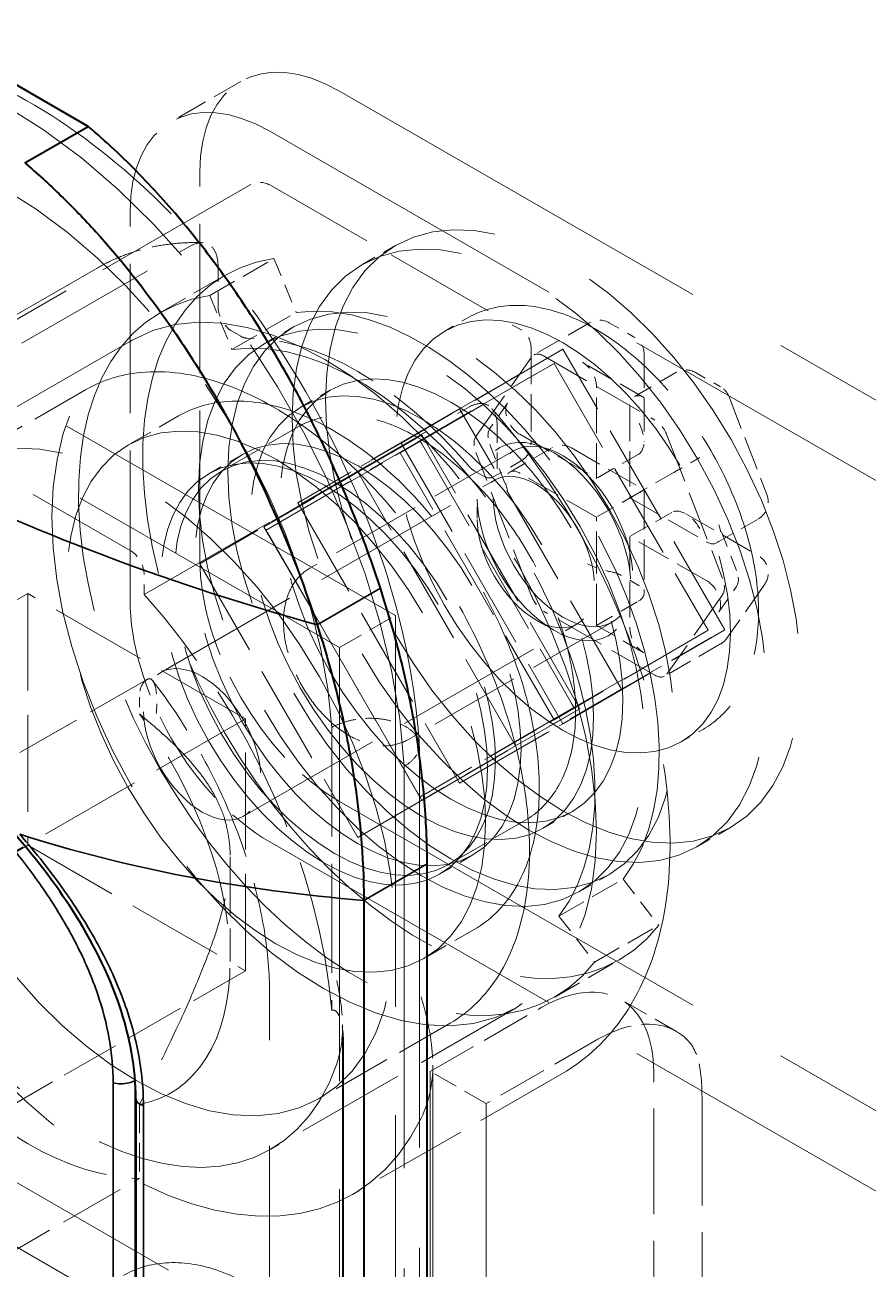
# Model space of a CAD drawing. Header units: millimetres. Extents: x 0 to 2378, y 0 to 1682.
# Drawn here: x 2208.48 to 2217.03, y 1419.48 to 1432.07 of the extents above; entities that cross this region are included whole.
import ezdxf

# ---------------------------------------------------------------- set-up
doc = ezdxf.new("R2010")
doc.units = ezdxf.units.MM
doc.header["$LTSCALE"] = 2
doc.linetypes.add('DASHED', pattern=[0.2067, 0.1654, -0.0413])
for name, color, linetype, lineweight in [('가려진 것(ISO)', 2, 'DASHED', 18), ('가시적인 것(ISO)', 3, 'Continuous', 40), ('가시적인 좁은 것(ISO)', 3, 'Continuous', 35)]:
    doc.layers.add(name, color=color, linetype=linetype, lineweight=lineweight)

msp = doc.modelspace()

# ---------------------------------------------------------------- linework, layer by layer
at = {"layer": '가려진 것(ISO)', "ltscale": 0.952248}
msp.add_line((2210.6735, 1431.501), (2209.9664, 1431.0938), dxfattribs=at)
at = {"layer": '가려진 것(ISO)', "ltscale": 12.4821}
for p, q in [((2211.6715, 1431.403), (2218.969, 1427.2006)), ((2218.2619, 1426.7934), (2210.9644, 1430.9958)), ((2211.6715, 1424.2085), (2218.969, 1420.0062)), ((2218.2619, 1419.599), (2210.9644, 1423.8013))]:
    msp.add_line(p, q, dxfattribs=at)
at = {"layer": '가려진 것(ISO)', "ltscale": 4.571172}
for p, q in [((2210.2573, 1426.658), (2210.2573, 1430.5823)), ((2209.5502, 1426.2508), (2209.5502, 1430.1751))]:
    msp.add_line(p, q, dxfattribs=at)
at = {"layer": '가려진 것(ISO)', "ltscale": 5.199722}
msp.add_line((2210.7658, 1430.4521), (2206.905, 1428.2288), dxfattribs=at)
at = {"layer": '가려진 것(ISO)', "ltscale": 3.428354}
for p, q in [((2210.9654, 1430.4521), (2213.511, 1428.9862)), ((2209.5504, 1426.7531), (2207.0048, 1428.219))]:
    msp.add_line(p, q, dxfattribs=at)
at = {"layer": '가려진 것(ISO)', "ltscale": 11.611031}
for p, q in [((2212.2374, 1426.0949), (2205.4491, 1430.004)), ((2204.8835, 1429.6783), (2211.6717, 1425.7692))]:
    msp.add_line(p, q, dxfattribs=at)
at = {"layer": '가려진 것(ISO)', "ltscale": 0.457027}
for p, q in [((2211.8983, 1429.6445), (2212.2377, 1429.8399)), ((2210.6878, 1427.7242), (2210.3484, 1427.5287)), ((2215.2917, 1423.7517), (2215.6311, 1423.9472)), ((2213.0233, 1423.6686), (2212.6839, 1423.4731))]:
    msp.add_line(p, q, dxfattribs=at)
at = {"layer": '가려진 것(ISO)', "ltscale": 4.437843}
for p, q in [((2206.8634, 1427.936), (2210.1585, 1429.8335)), ((2209.2226, 1429.6145), (2205.9275, 1427.717)), ((2209.6918, 1426.3072), (2212.9869, 1428.2048))]:
    msp.add_line(p, q, dxfattribs=at)
at = {"layer": '가려진 것(ISO)', "ltscale": 0.87606}
for p, q in [((2210.3567, 1429.3328), (2211.0072, 1429.7074)), ((2209.8594, 1429.1627), (2210.5099, 1429.5373)), ((2210.5815, 1428.7873), (2211.2321, 1429.162)), ((2211.8555, 1427.5463), (2212.5061, 1427.9209)), ((2210.2555, 1426.6178), (2210.9061, 1426.9924)), ((2213.4555, 1424.775), (2214.1061, 1425.1496)), ((2211.8555, 1423.8465), (2212.5061, 1424.2211)), ((2213.8944, 1423.0493), (2214.5449, 1423.4239)), ((2214.2542, 1422.5822), (2214.9047, 1422.9568)), ((2213.8517, 1422.2301), (2214.5022, 1422.6047))]:
    msp.add_line(p, q, dxfattribs=at)
at = {"layer": '가려진 것(ISO)', "ltscale": 0.483482}
for p, q in [((2210.4413, 1429.6314), (2210.4413, 1429.2163)), ((2213.2697, 1428.0027), (2213.2697, 1427.5875))]:
    msp.add_line(p, q, dxfattribs=at)
at = {"layer": '가려진 것(ISO)', "ltscale": 0.571309}
for p, q in [((2211.0072, 1429.7074), (2211.2321, 1429.162)), ((2210.3567, 1429.3328), (2210.5815, 1428.7873)), ((2215.0791, 1428.5534), (2214.6549, 1428.3091)), ((2213.3966, 1427.5457), (2213.8209, 1427.7901)), ((2214.6981, 1427.725), (2214.2738, 1427.4807)), ((2215.0375, 1427.5295), (2214.6133, 1427.2852)), ((2214.6981, 1427.3326), (2214.2738, 1427.0882)), ((2215.0375, 1427.1371), (2214.6133, 1426.8928)), ((2215.4905, 1426.8277), (2215.9148, 1427.072)), ((2214.2738, 1425.9927), (2214.6981, 1426.237)), ((2214.5449, 1423.4239), (2214.9047, 1422.9568)), ((2213.8944, 1423.0493), (2214.2542, 1422.5822))]:
    msp.add_line(p, q, dxfattribs=at)
at = {"layer": '가려진 것(ISO)', "ltscale": 0.304651}
for p, q in [((2212.7368, 1428.9733), (2212.963, 1429.1037)), ((2215.1321, 1424.8137), (2215.3584, 1424.9441))]:
    msp.add_line(p, q, dxfattribs=at)
at = {"layer": '가려진 것(ISO)', "ltscale": 0.118423}
for p, q in [((2210.6707, 1428.9207), (2210.5827, 1428.9714)), ((2213.1283, 1427.5055), (2213.0403, 1427.5561))]:
    msp.add_line(p, q, dxfattribs=at)
at = {"layer": '가려진 것(ISO)', "ltscale": 0.399886}
for p, q in [((2210.9092, 1428.8441), (2211.2062, 1429.0151)), ((2211.2785, 1428.2028), (2211.5754, 1428.3738)), ((2213.7337, 1423.9392), (2214.0307, 1424.1102)), ((2214.103, 1423.2979), (2214.4, 1423.469))]:
    msp.add_line(p, q, dxfattribs=at)
at = {"layer": '가려진 것(ISO)', "ltscale": 0.761779}
for p, q in [((2214.2046, 1429.057), (2213.6389, 1428.7313)), ((2211.6717, 1425.7692), (2212.2374, 1426.0949)), ((2215.531, 1425.8051), (2214.9653, 1425.4793)), ((2215.0864, 1421.8808), (2214.5207, 1422.2066)), ((2213.1566, 1421.1508), (2212.5909, 1421.4766))]:
    msp.add_line(p, q, dxfattribs=at)
at = {"layer": '가려진 것(ISO)', "ltscale": 0.339644}
for p, q in [((2214.4042, 1429.057), (2214.6565, 1428.9117)), ((2215.2787, 1428.5534), (2215.531, 1428.4081))]:
    msp.add_line(p, q, dxfattribs=at)
at = {"layer": '가려진 것(ISO)', "ltscale": 6.652532}
msp.add_line((2209.5699, 1428.8806), (2204.6304, 1426.0361), dxfattribs=at)
at = {"layer": '가려진 것(ISO)', "ltscale": 3.123602}
for p, q in [((2213.9344, 1428.7897), (2212.2944, 1427.838)), ((2215.5744, 1425.9491), (2213.9344, 1428.7897)), ((2212.8879, 1428.187), (2211.2479, 1427.2353)), ((2214.5279, 1425.3465), (2212.8879, 1428.187)), ((2212.2944, 1427.838), (2213.9344, 1424.9974)), ((2211.2479, 1427.2353), (2212.8879, 1424.3948)), ((2213.9344, 1424.9974), (2215.5744, 1425.9491)), ((2212.8879, 1424.3948), (2214.5279, 1425.3465))]:
    msp.add_line(p, q, dxfattribs=at)
at = {"layer": '가려진 것(ISO)', "ltscale": 1.409375}
for p, q in [((2212.8879, 1428.187), (2213.9344, 1428.7897)), ((2212.2944, 1427.838), (2211.2479, 1427.2353)), ((2214.5279, 1425.3465), (2215.5744, 1425.9491)), ((2212.8879, 1424.3948), (2213.9344, 1424.9974))]:
    msp.add_line(p, q, dxfattribs=at)
at = {"layer": '가려진 것(ISO)', "ltscale": 1.517454}
for p, q in [((2213.0529, 1427.9064), (2213.6163, 1428.7102)), ((2213.7387, 1428.7214), (2214.8655, 1428.0726)), ((2214.988, 1427.9203), (2215.5514, 1426.4677)), ((2213.6163, 1426.2903), (2213.0529, 1427.7429)), ((2215.5514, 1426.3041), (2214.988, 1425.5004)), ((2214.8655, 1425.4891), (2213.7387, 1426.138))]:
    msp.add_line(p, q, dxfattribs=at)
at = {"layer": '가려진 것(ISO)', "ltscale": 1.142718}
msp.add_line((2213.6112, 1428.8129), (2213.6112, 1427.8318), dxfattribs=at)
at = {"layer": '가려진 것(ISO)', "ltscale": 1.02979}
msp.add_line((2214.7567, 1428.7384), (2214.7567, 1427.8543), dxfattribs=at)
at = {"layer": '가려진 것(ISO)', "ltscale": 2.971227}
for p, q in [((2212.2842, 1427.7399), (2213.8442, 1428.6452)), ((2213.8442, 1428.6452), (2215.4042, 1425.9432)), ((2213.8442, 1425.0379), (2212.2842, 1427.7399)), ((2210.7188, 1425.0467), (2208.5126, 1426.3171)), ((2208.5126, 1426.3171), (2208.5126, 1423.7664)), ((2215.4042, 1425.9432), (2213.8442, 1425.0379)), ((2210.7188, 1422.4959), (2210.7188, 1425.0467)), ((2208.5126, 1423.7664), (2210.7188, 1422.4959))]:
    msp.add_line(p, q, dxfattribs=at)
at = {"layer": '가려진 것(ISO)', "ltscale": 1.83116}
for p, q in [((2212.4845, 1427.8622), (2213.8442, 1428.6452)), ((2210.9245, 1426.9569), (2212.2842, 1427.7399)), ((2214.0445, 1425.1602), (2215.4042, 1425.9432)), ((2212.4845, 1424.2549), (2213.8442, 1425.0379))]:
    msp.add_line(p, q, dxfattribs=at)
at = {"layer": '가려진 것(ISO)', "ltscale": 0.837967}
msp.add_line((2214.7547, 1428.2993), (2214.1324, 1428.6576), dxfattribs=at)
at = {"layer": '가려진 것(ISO)', "ltscale": 1.790315}
for p, q in [((2209.0986, 1428.3784), (2207.7692, 1427.6129)), ((2212.7914, 1421.9657), (2211.4621, 1421.2002))]:
    msp.add_line(p, q, dxfattribs=at)
at = {"layer": '가려진 것(ISO)', "ltscale": 1.085577}
for p, q in [((2214.2738, 1427.4807), (2214.2738, 1428.4127)), ((2214.6133, 1428.2172), (2214.6133, 1427.2852)), ((2214.6133, 1426.8928), (2214.6133, 1425.9608))]:
    msp.add_line(p, q, dxfattribs=at)
at = {"layer": '가려진 것(ISO)', "ltscale": 0.483758}
for p, q in [((2213.3739, 1428.2442), (2213.1943, 1427.9879)), ((2213.1943, 1427.8244), (2213.3739, 1427.3612)), ((2215.6928, 1426.5491), (2215.5132, 1427.0123)), ((2215.5132, 1426.1293), (2215.6928, 1426.3856))]:
    msp.add_line(p, q, dxfattribs=at)
at = {"layer": '가려진 것(ISO)', "ltscale": 1.033597}
for p, q in [((2215.6177, 1428.3071), (2216.0014, 1427.3177)), ((2215.9787, 1426.4111), (2215.595, 1425.8636))]:
    msp.add_line(p, q, dxfattribs=at)
at = {"layer": '가려진 것(ISO)', "ltscale": 0.685591}
for p, q in [((2210.0419, 1428.1139), (2209.5328, 1427.8207)), ((2213.0361, 1422.9144), (2212.527, 1422.6212))]:
    msp.add_line(p, q, dxfattribs=at)
at = {"layer": '가려진 것(ISO)', "ltscale": 1.047483}
for p, q in [((2211.2539, 1428.004), (2210.4761, 1427.5561)), ((2213.5494, 1424.0177), (2212.7716, 1423.5698))]:
    msp.add_line(p, q, dxfattribs=at)
at = {"layer": '가려진 것(ISO)', "ltscale": 3.047415}
for p, q in [((2212.5061, 1427.9209), (2210.9061, 1426.9924)), ((2214.1061, 1425.1496), (2212.5061, 1427.9209)), ((2211.8555, 1427.5463), (2210.2555, 1426.6178)), ((2213.4555, 1424.775), (2211.8555, 1427.5463)), ((2210.9061, 1426.9924), (2212.5061, 1424.2211)), ((2210.2555, 1426.6178), (2211.8555, 1423.8465)), ((2212.5061, 1424.2211), (2214.1061, 1425.1496)), ((2211.8555, 1423.8465), (2213.4555, 1424.775))]:
    msp.add_line(p, q, dxfattribs=at)
at = {"layer": '가려진 것(ISO)', "ltscale": 2.900292}
for p, q in [((2210.9451, 1426.9689), (2212.4679, 1427.8526)), ((2214.0279, 1425.1506), (2212.5051, 1424.2669))]:
    msp.add_line(p, q, dxfattribs=at)
at = {"layer": '가려진 것(ISO)', "ltscale": 2.900295}
msp.add_line((2212.5051, 1427.8312), (2214.0279, 1425.1937), dxfattribs=at)
at = {"layer": '가려진 것(ISO)', "ltscale": 1.046962}
for p, q in [((2213.4964, 1427.9284), (2214.2738, 1427.4807)), ((2214.2738, 1427.0882), (2213.4964, 1427.5359)), ((2214.6133, 1427.2852), (2215.3907, 1426.8375)), ((2215.3907, 1426.4451), (2214.6133, 1426.8928))]:
    msp.add_line(p, q, dxfattribs=at)
at = {"layer": '가려진 것(ISO)', "ltscale": 2.780757}
for p, q in [((2213.4354, 1427.7601), (2211.3706, 1426.5711)), ((2214.4335, 1426.027), (2212.3687, 1424.838))]:
    msp.add_line(p, q, dxfattribs=at)
at = {"layer": '가려진 것(ISO)', "ltscale": 0.991435}
for p, q in [((2214.0205, 1427.7901), (2214.7567, 1427.3661)), ((2215.1786, 1427.1232), (2215.9148, 1426.6992))]:
    msp.add_line(p, q, dxfattribs=at)
at = {"layer": '가려진 것(ISO)', "ltscale": 0.380839}
msp.add_line((2213.511, 1427.6585), (2213.2281, 1427.4957), dxfattribs=at)
at = {"layer": '가려진 것(ISO)', "ltscale": 4.552125}
for p, q in [((2209.8612, 1425.5172), (2213.2411, 1427.4636)), ((2210.6995, 1424.0614), (2214.0795, 1426.0078))]:
    msp.add_line(p, q, dxfattribs=at)
at = {"layer": '가려진 것(ISO)', "ltscale": 1.220259}
msp.add_line((2214.7567, 1427.3661), (2214.7567, 1426.3185), dxfattribs=at)
at = {"layer": '가려진 것(ISO)', "ltscale": 0.350074}
for p, q in [((2213.0664, 1427.0777), (2213.0664, 1427.2895)), ((2213.658, 1426.0503), (2213.8412, 1425.944))]:
    msp.add_line(p, q, dxfattribs=at)
at = {"layer": '가려진 것(ISO)', "ltscale": 1.276047}
msp.add_line((2214.2738, 1425.9927), (2214.2738, 1427.0882), dxfattribs=at)
at = {"layer": '가려진 것(ISO)', "ltscale": 2.900286}
msp.add_line((2212.4679, 1424.2884), (2210.9451, 1426.9258), dxfattribs=at)
at = {"layer": '가려진 것(ISO)', "ltscale": 0.233977}
msp.add_line((2209.6918, 1426.3072), (2209.6918, 1426.5082), dxfattribs=at)
at = {"layer": '가려진 것(ISO)', "ltscale": 0.229676}
msp.add_line((2214.6981, 1426.3999), (2214.5275, 1426.4982), dxfattribs=at)
at = {"layer": '가려진 것(ISO)', "ltscale": 3.481137}
for p, q in [((2208.5126, 1426.3171), (2205.9278, 1424.8287)), ((2208.5126, 1423.7664), (2205.9278, 1422.2779))]:
    msp.add_line(p, q, dxfattribs=at)
at = {"layer": '가려진 것(ISO)', "ltscale": 13.269749}
for p, q in [((2212.2374, 1394.7011), (2212.2374, 1426.0949)), ((2211.6717, 1425.7692), (2211.6717, 1394.3754))]:
    msp.add_line(p, q, dxfattribs=at)
at = {"layer": '가려진 것(ISO)', "ltscale": 0.647497}
msp.add_line((2214.2738, 1425.9927), (2214.7547, 1425.7158), dxfattribs=at)
at = {"layer": '가려진 것(ISO)', "ltscale": 1.995473}
for p, q in [((2209.7218, 1425.4464), (2208.2401, 1424.5932)), ((2208.1623, 1419.5391), (2209.644, 1420.3923))]:
    msp.add_line(p, q, dxfattribs=at)
at = {"layer": '가려진 것(ISO)', "ltscale": 0.196278}
msp.add_line((2209.644, 1425.2658), (2209.644, 1425.0972), dxfattribs=at)
at = {"layer": '가려진 것(ISO)', "ltscale": 3.140765}
msp.add_line((2210.7188, 1425.0467), (2208.3867, 1423.7037), dxfattribs=at)
at = {"layer": '가려진 것(ISO)', "ltscale": 3.339163}
msp.add_line((2211.5925, 1424.9596), (2211.5925, 1422.093), dxfattribs=at)
at = {"layer": '가려진 것(ISO)', "ltscale": 12.299444}
msp.add_line((2212.4802, 1424.7752), (2212.4802, 1395.6769), dxfattribs=at)
at = {"layer": '가려진 것(ISO)', "ltscale": 12.300426}
msp.add_line((2212.3279, 1424.5679), (2212.3279, 1395.4673), dxfattribs=at)
at = {"layer": '가려진 것(ISO)', "ltscale": 1.750771}
msp.add_line((2210.5632, 1423.6492), (2210.5632, 1422.5904), dxfattribs=at)
at = {"layer": '가려진 것(ISO)', "ltscale": 1.838029}
msp.add_line((2210.7188, 1422.4959), (2209.354, 1421.71), dxfattribs=at)
at = {"layer": '가려진 것(ISO)', "ltscale": 12.954181}
msp.add_line((2210.9632, 1400.3738), (2210.9632, 1422.2647), dxfattribs=at)
at = {"layer": '가려진 것(ISO)', "ltscale": 3.352166}
msp.add_line((2213.4624, 1422.1213), (2210.9733, 1420.6879), dxfattribs=at)
at = {"layer": '가려진 것(ISO)', "ltscale": 1.523657}
for p, q in [((2212.5909, 1421.4766), (2213.7223, 1422.1281)), ((2214.288, 1421.8023), (2213.1566, 1421.1508))]:
    msp.add_line(p, q, dxfattribs=at)
at = {"layer": '가려진 것(ISO)', "ltscale": 14.305642}
msp.add_line((2211.702, 1421.929), (2211.702, 1402.5893), dxfattribs=at)
at = {"layer": '가려진 것(ISO)', "ltscale": 12.584246}
msp.add_line((2211.7118, 1421.7784), (2211.7118, 1396.2595), dxfattribs=at)
at = {"layer": '가려진 것(ISO)', "ltscale": 1.642719}
msp.add_line((2209.3538, 1421.7099), (2208.134, 1421.0075), dxfattribs=at)
at = {"layer": '가려진 것(ISO)', "ltscale": 12.106245}
msp.add_line((2212.6157, 1421.5409), (2212.6157, 1401.0829), dxfattribs=at)
at = {"layer": '가려진 것(ISO)', "ltscale": 2.856945}
msp.add_line((2213.9228, 1421.4525), (2211.8015, 1420.2309), dxfattribs=at)
at = {"layer": '가려진 것(ISO)', "ltscale": 13.546203}
for p, q in [((2212.5909, 1421.4766), (2212.5909, 1398.5853)), ((2213.1566, 1421.1508), (2213.1566, 1398.2595))]:
    msp.add_line(p, q, dxfattribs=at)
at = {"layer": '가려진 것(ISO)', "ltscale": 3.237884}
for p, q in [((2214.8537, 1418.6919), (2214.8537, 1421.4715)), ((2215.3436, 1421.1894), (2215.3436, 1418.4098))]:
    msp.add_line(p, q, dxfattribs=at)
at = {"layer": '가려진 것(ISO)', "ltscale": 0.873668}
msp.add_line((2209.644, 1421.1424), (2209.644, 1420.3923), dxfattribs=at)
at = {"layer": '가려진 것(ISO)', "ltscale": 6.094929}
for p, q in [((2208.1927, 1420.4703), (2212.7182, 1417.8643)), ((2212.1525, 1417.5385), (2207.627, 1420.1446))]:
    msp.add_line(p, q, dxfattribs=at)
at = {"layer": '가려진 것(ISO)', "ltscale": 0.198934}
for centre in [(2210.8656, 1430.2788), (2214.3044, 1428.8837), (2215.1789, 1428.3801), (2213.9207, 1427.6167)]:
    msp.add_arc(centre, 0.2, 60.06401, 119.93599, dxfattribs=at)
at = {"layer": '가려진 것(ISO)', "ltscale": 0.199572}
for centre, start, end in [((2213.4112, 1428.8129), 0, 60.06401), ((2214.5567, 1428.7384), 0, 60.06401), ((2213.4112, 1427.8318), 299.93599, 0)]:
    msp.add_arc(centre, 0.2, start, end, dxfattribs=at)
at = {"layer": '가려진 것(ISO)', "ltscale": 0.129103}
msp.add_arc((2215.4312, 1428.2348), 0.2, 21.19789, 60.06401, dxfattribs=at)
at = {"layer": '가려진 것(ISO)', "ltscale": 0.270041}
msp.add_arc((2215.8149, 1427.2453), 0.2, 299.93599, 21.19789, dxfattribs=at)
at = {"layer": '가려진 것(ISO)', "ltscale": 0.316014}
msp.add_arc((2215.8149, 1426.5259), 0.2, 324.97291, 60.06401, dxfattribs=at)
at = {"layer": '가려진 것(ISO)', "ltscale": 0.083131}
msp.add_arc((2215.4312, 1425.9784), 0.2, 299.93599, 324.97291, dxfattribs=at)
at = {"layer": '가려진 것(ISO)', "ltscale": 13.887634}
msp.add_ellipse((2208.2776, 1426.5665), major_axis=(-2.8657, 4.9764), ratio=0.5780931, start_param=4.0000824, end_param=6.9993593, dxfattribs=at)
at = {"layer": '가려진 것(ISO)', "ltscale": 2.991791}
for centre, major_axis, start_param, end_param in [((2211.6715, 1429.7679), (-0.9981, 1.7332), 5.4997209, 7.0705172), ((2210.9644, 1429.3607), (-0.9981, 1.7332), 5.4997209, 7.0705172), ((2211.6715, 1425.8436), (-0.9981, 1.7332), 0.7873319, 2.3581282), ((2210.9644, 1425.4364), (0.9981, -1.7332), 3.9289245, 5.4997209)]:
    msp.add_ellipse(centre, major_axis=major_axis, ratio=0.5780931, start_param=start_param, end_param=end_param, dxfattribs=at)
at = {"layer": '가려진 것(ISO)', "ltscale": 11.315797}
msp.add_ellipse((2208.2776, 1426.5665), major_axis=(-2.3467, 4.0751), ratio=0.5780931, start_param=4.007562, end_param=6.9918797, dxfattribs=at)
at = {"layer": '가려진 것(ISO)', "ltscale": 12.918983}
for centre in [(2213.9344, 1426.8935), (2213.595, 1426.6981)]:
    msp.add_ellipse(centre, major_axis=(1.6967, -2.9464), ratio=0.5780931, dxfattribs=at)
at = {"layer": '가려진 것(ISO)', "ltscale": 11.596124}
for centre in [(2212.5061, 1426.071), (2211.8555, 1425.6964)]:
    msp.add_ellipse(centre, major_axis=(1.9961, -3.4663), ratio=0.5780931, start_param=2.9166336, end_param=6.5120118, dxfattribs=at)
at = {"layer": '가려진 것(ISO)', "ltscale": 11.855066}
for centre, major_axis in [((2211.5161, 1425.5009), (1.9462, -3.3797)), ((2211.8555, 1425.6964), (1.1677, -2.0278)), ((2211.5161, 1425.5009), (1.1677, -2.0278))]:
    msp.add_ellipse(centre, major_axis=major_axis, ratio=0.5780931, dxfattribs=at)
at = {"layer": '가려진 것(ISO)', "ltscale": 12.159042}
for centre, major_axis in [((2212.8031, 1426.242), (1.5969, -2.7731)), ((2212.5061, 1426.071), (1.5969, -2.7731)), ((2213.9344, 1426.8935), (1.1977, -2.0798)), ((2210.4555, 1417.2019), (1.1977, -2.0798))]:
    msp.add_ellipse(centre, major_axis=major_axis, ratio=0.5780931, dxfattribs=at)
at = {"layer": '가려진 것(ISO)', "ltscale": 0.299089}
for centre, major_axis, ratio, start_param, end_param in [((2210.5827, 1429.1349), (0.0998, -0.1733), 0.5780931, 3.9289245, 5.4997209), ((2214.1324, 1428.4941), (-0.0998, 0.1733), 0.5780931, 3.9289245, 5.4997209), ((2214.7547, 1428.1358), (-0.0998, 0.1733), 0.5780931, 5.4997209, 7.0705172), ((2213.1283, 1427.669), (0.0998, -0.1733), 0.5780931, 5.4997209, 7.0705172), ((2209.5504, 1426.5896), (-0.0998, 0.1733), 0.5780931, 3.9289245, 5.4997209), ((2214.5567, 1426.3185), (0.2, 0), 0.5758617, 5.4977871, 7.0685835), ((2214.7547, 1425.8793), (0.0998, -0.1733), 0.5780931, 3.9289245, 5.4997209)]:
    msp.add_ellipse(centre, major_axis=major_axis, ratio=ratio, start_param=start_param, end_param=end_param, dxfattribs=at)
at = {"layer": '가려진 것(ISO)', "ltscale": 11.052908}
for centre in [(2212.5061, 1426.071), (2211.8555, 1425.6964)]:
    msp.add_ellipse(centre, major_axis=(-1.6967, 2.9464), ratio=0.5780931, start_param=3.3704192, end_param=6.0582262, dxfattribs=at)
at = {"layer": '가려진 것(ISO)', "ltscale": 0.08917}
for centre, start_param, end_param in [((2210.6707, 1429.0842), 5.4997209, 5.9684047), ((2213.0403, 1427.7196), 5.031037, 5.4997209)]:
    msp.add_ellipse(centre, major_axis=(0.0998, -0.1733), ratio=0.5780931, start_param=start_param, end_param=end_param, dxfattribs=at)
at = {"layer": '가려진 것(ISO)', "ltscale": 3.132674}
msp.add_ellipse((2211.8555, 1425.6964), major_axis=(-1.7513, 3.0411), ratio=0.5780931, start_param=5.031037, end_param=5.9684047, dxfattribs=at)
at = {"layer": '가려진 것(ISO)', "ltscale": 12.463018}
for centre in [(2212.8031, 1426.242), (2212.5061, 1426.071)]:
    msp.add_ellipse(centre, major_axis=(1.2276, -2.1318), ratio=0.5780931, dxfattribs=at)
at = {"layer": '가려진 것(ISO)', "ltscale": 0.199359}
for centre, major_axis, start_param, end_param in [((2213.7387, 1428.5579), (-0.0998, 0.1733), 5.4997209, 6.5469184), ((2213.3168, 1427.8356), (-0.0998, 0.1733), 0.2637331, 1.3109306), ((2214.8655, 1427.9091), (-0.0998, 0.1733), 4.4525233, 5.4997209), ((2213.1754, 1427.7542), (-0.0998, 0.1733), 0.2637331, 1.3109306), ((2215.4289, 1426.4564), (0.0998, -0.1733), 0.2637331, 1.3109306), ((2215.5703, 1426.5379), (0.0998, -0.1733), 0.2637331, 1.3109306), ((2213.7387, 1426.3015), (0.0998, -0.1733), 4.4525233, 5.4997209), ((2214.8655, 1425.6526), (0.0998, -0.1733), 5.4997209, 6.5469184)]:
    msp.add_ellipse(centre, major_axis=major_axis, ratio=0.5780931, start_param=start_param, end_param=end_param, dxfattribs=at)
at = {"layer": '가려진 것(ISO)', "ltscale": 14.058893}
msp.add_ellipse((2209.6157, 1424.4065), major_axis=(1.8464, -3.2064), ratio=0.5780931, dxfattribs=at)
at = {"layer": '가려진 것(ISO)', "ltscale": 15.198803}
msp.add_ellipse((2211.0299, 1425.2209), major_axis=(1.4971, -2.5998), ratio=0.5780931, dxfattribs=at)
at = {"layer": '가려진 것(ISO)', "ltscale": 0.398819}
for centre, major_axis, start_param, end_param in [((2213.4964, 1428.0919), (-0.0998, 0.1733), 0.2637331, 2.3581282), ((2213.4964, 1427.3724), (-0.0998, 0.1733), 5.4997209, 7.594116), ((2215.3907, 1427.001), (0.0998, -0.1733), 5.4997209, 7.594116), ((2215.3907, 1426.2816), (0.0998, -0.1733), 0.2637331, 2.3581282)]:
    msp.add_ellipse(centre, major_axis=major_axis, ratio=0.5780931, start_param=start_param, end_param=end_param, dxfattribs=at)
at = {"layer": '가려진 것(ISO)', "ltscale": 6.582059}
msp.add_ellipse((2213.8442, 1426.8416), major_axis=(0.5489, -0.9532), ratio=0.5780931, dxfattribs=at)
at = {"layer": '가려진 것(ISO)', "ltscale": 0.363716}
for centre, major_axis, ratio, start_param, end_param in [((2214.5567, 1427.9699), (0.1416, -0.2449), 0.5769785, 6.2822185, 7.8530148), ((2215.1789, 1427.6116), (0.2, 0.1156), 0.0016725, 3.9260239, 5.4968203), ((2214.5567, 1427.2505), (0.2, 0.1156), 0.0016725, 5.4968203, 7.0676166), ((2215.1789, 1426.8922), (-0.1416, 0.2449), 0.5769785, 4.7114221, 6.2822185)]:
    msp.add_ellipse(centre, major_axis=major_axis, ratio=ratio, start_param=start_param, end_param=end_param, dxfattribs=at)
at = {"layer": '가려진 것(ISO)', "ltscale": 11.652416}
msp.add_ellipse((2211.6239, 1425.563), major_axis=(1.1478, -1.9931), ratio=0.5780931, dxfattribs=at)
at = {"layer": '가려진 것(ISO)', "ltscale": 5.983681}
msp.add_ellipse((2213.9344, 1426.8935), major_axis=(0.499, -0.8666), ratio=0.5780931, dxfattribs=at)
at = {"layer": '가려진 것(ISO)', "ltscale": 5.026276}
for centre in [(2213.6603, 1426.7357), (2210.2803, 1424.7893)]:
    msp.add_ellipse(centre, major_axis=(0.4192, -0.7279), ratio=0.5780931, dxfattribs=at)
at = {"layer": '가려진 것(ISO)', "ltscale": 0.259824}
msp.add_ellipse((2214.3044, 1426.6272), major_axis=(-0.2442, 0.0861), ratio=0.2196918, start_param=1.1244757, end_param=2.1718132, dxfattribs=at)
at = {"layer": '가려진 것(ISO)', "ltscale": 0.113801}
msp.add_ellipse((2214.3861, 1426.4167), major_axis=(0.2155, -0.0261), ratio=0.5643253, start_param=0.9254022, end_param=1.449001, dxfattribs=at)
at = {"layer": '가려진 것(ISO)', "ltscale": 4.65068}
msp.add_ellipse((2208.2776, 1423.636), major_axis=(-2.3501, 4.081), ratio=0.5780931, start_param=4.024119, end_param=5.0611018, dxfattribs=at)
at = {"layer": '가려진 것(ISO)', "ltscale": 0.224828}
msp.add_ellipse((2209.9268, 1425.1029), major_axis=(-0.1996, 0.3466), ratio=0.5780931, start_param=0.1968765, end_param=0.7873319, dxfattribs=at)
at = {"layer": '가려진 것(ISO)', "ltscale": 5.448213}
msp.add_ellipse((2208.5126, 1423.7713), major_axis=(1.4472, -2.5131), ratio=0.5780931, start_param=6.0841509, end_param=8.0568834, dxfattribs=at)
at = {"layer": '가려진 것(ISO)', "ltscale": 11.784485}
msp.add_ellipse((2209.0271, 1424.0676), major_axis=(1.9462, -3.3797), ratio=0.5780931, start_param=4.2505655, end_param=6.7488762, dxfattribs=at)
at = {"layer": '가려진 것(ISO)', "ltscale": 13.164933}
msp.add_ellipse((2209.4514, 1424.3119), major_axis=(2.3501, -4.081), ratio=0.5780931, start_param=4.344059, end_param=6.6553827, dxfattribs=at)
at = {"layer": '가려진 것(ISO)', "ltscale": 2.393412}
msp.add_ellipse((2213.7223, 1420.82), major_axis=(0.7985, 1.3865), ratio=0.5780931, start_param=5.4958534, end_param=7.0666498, dxfattribs=at)
at = {"layer": '가려진 것(ISO)', "ltscale": 1.292141}
msp.add_ellipse((2214.288, 1420.4943), major_axis=(0.7985, 1.3865), ratio=0.5780931, start_param=6.2185877, end_param=7.0666498, dxfattribs=at)
at = {"layer": '가려진 것(ISO)', "ltscale": 3.151408}
msp.add_ellipse((2208.5126, 1423.7713), major_axis=(1.8464, -3.2064), ratio=0.5780931, start_param=5.0525321, end_param=5.9469096, dxfattribs=at)
at = {"layer": '가려진 것(ISO)', "ltscale": 15.452652}
msp.add_open_spline([(2205.4119, 1431.5429), (2205.7212, 1431.7211), (2206.0724, 1431.8237), (2206.8323, 1431.8777), (2207.2429, 1431.8182), (2208.1059, 1431.5385), (2208.5593, 1431.3016), (2209.4441, 1430.6753), (2209.8747, 1430.2823), (2210.6639, 1429.3881), (2211.0228, 1428.8877), (2211.6369, 1427.8284), (2211.8925, 1427.27), (2212.2765, 1426.145), (2212.4046, 1425.5786), (2212.4681, 1424.9509), (2212.4749, 1424.8676), (2212.4799, 1424.7848)], degree=3, knots=[3.9289245, 3.9289245, 3.9289245, 3.9289245, 4.2022228, 4.2022228, 4.4979342, 4.4979342, 4.8260424, 4.8260424, 5.1614719, 5.1614719, 5.4946202, 5.4946202, 5.8265349, 5.8265349, 6.1596054, 6.1596054, 6.2109834, 6.2109834, 6.2109834, 6.2109834], dxfattribs=at)
at = {"layer": '가려진 것(ISO)', "ltscale": 1.534062}
msp.add_open_spline([(2210.2792, 1429.8685), (2210.2038, 1429.8706), (2210.1288, 1429.8691), (2209.9806, 1429.8584), (2209.9072, 1429.8493), (2209.7626, 1429.8233), (2209.6914, 1429.8064), (2209.5518, 1429.7648), (2209.4834, 1429.7401), (2209.3501, 1429.6831), (2209.2853, 1429.6506), (2209.2226, 1429.6145)], degree=3, knots=[2.01326264, 2.01326264, 2.01326264, 2.01326264, 2.08146227, 2.08146227, 2.14966189, 2.14966189, 2.21786152, 2.21786152, 2.28606115, 2.28606115, 2.35426078, 2.35426078, 2.35426078, 2.35426078], dxfattribs=at)
at = {"layer": '가려진 것(ISO)', "ltscale": 0.633603}
for points, knots in [([(2210.4413, 1429.6314), (2210.4413, 1429.6785), (2210.4326, 1429.729), (2210.4041, 1429.7974), (2210.3802, 1429.8286), (2210.3298, 1429.8615), (2210.2952, 1429.8704), (2210.2318, 1429.866), (2210.1922, 1429.853), (2210.1585, 1429.8335)], [0.47463503, 0.47463503, 0.47463503, 0.47463503, 0.5177997, 0.5177997, 0.55812163, 0.55812163, 0.59579035, 0.59579035, 0.63156744, 0.63156744, 0.63156744, 0.63156744]), ([(2212.9869, 1428.2048), (2213.0206, 1428.2242), (2213.0602, 1428.2372), (2213.1236, 1428.2416), (2213.1582, 1428.2327), (2213.2086, 1428.1998), (2213.2325, 1428.1687), (2213.261, 1428.1003), (2213.2697, 1428.0497), (2213.2697, 1428.0027)], [-0.63156744, -0.63156744, -0.63156744, -0.63156744, -0.59579035, -0.59579035, -0.55812163, -0.55812163, -0.5177997, -0.5177997, -0.47463503, -0.47463503, -0.47463503, -0.47463503])]:
    msp.add_open_spline(points, degree=3, knots=knots, dxfattribs=at)
at = {"layer": '가려진 것(ISO)', "ltscale": 7.042982}
for points in [[(2212.963, 1429.1037), (2213.0922, 1429.178), (2213.239, 1429.2205), (2213.5568, 1429.2417), (2213.7288, 1429.2159), (2214.0895, 1429.0967), (2214.2787, 1428.9968), (2214.6475, 1428.7334), (2214.8269, 1428.5688), (2215.1557, 1428.1943), (2215.3053, 1427.9849), (2215.5612, 1427.5418), (2215.6677, 1427.3083), (2215.8276, 1426.8384), (2215.8808, 1426.6019), (2215.9266, 1426.1471), (2215.9188, 1425.9288), (2215.8371, 1425.5351), (2215.7639, 1425.3585), (2215.5753, 1425.1027), (2215.4743, 1425.0108), (2215.3584, 1424.9441)], [(2209.4841, 1419.412), (2209.6132, 1419.4864), (2209.76, 1419.5289), (2210.0779, 1419.5501), (2210.2498, 1419.5243), (2210.6105, 1419.4051), (2210.7997, 1419.3051), (2211.1685, 1419.0418), (2211.3479, 1418.8772), (2211.6768, 1418.5027), (2211.8263, 1418.2933), (2212.0823, 1417.8502), (2212.1887, 1417.6167), (2212.3486, 1417.1467), (2212.4018, 1416.9103), (2212.4476, 1416.4555), (2212.4399, 1416.2372), (2212.3581, 1415.8435), (2212.2849, 1415.6668), (2212.0963, 1415.4111), (2211.9953, 1415.3192), (2211.8794, 1415.2524)]]:
    msp.add_open_spline(points, degree=3, knots=[3.9289245, 3.9289245, 3.9289245, 3.9289245, 4.2052532, 4.2052532, 4.5032752, 4.5032752, 4.8312275, 4.8312275, 5.1653932, 5.1653932, 5.4974106, 5.4974106, 5.8283163, 5.8283163, 6.1602978, 6.1602978, 6.4944399, 6.4944399, 6.8224877, 6.8224877, 7.0705172, 7.0705172, 7.0705172, 7.0705172], dxfattribs=at)
at = {"layer": '가려진 것(ISO)', "ltscale": 13.947301}
msp.add_open_spline([(2212.7914, 1421.9657), (2212.9894, 1422.0797), (2213.1567, 1422.2457), (2213.4179, 1422.6663), (2213.5091, 1422.924), (2213.6063, 1423.509), (2213.6092, 1423.8388), (2213.5245, 1424.5322), (2213.4365, 1424.8959), (2213.1799, 1425.6192), (2213.0114, 1425.9787), (2212.611, 1426.6583), (2212.3792, 1426.9784), (2211.8747, 1427.548), (2211.602, 1427.7972), (2211.0412, 1428.1993), (2210.7532, 1428.352), (2210.1901, 1428.5417), (2209.9148, 1428.5793), (2209.4568, 1428.5345), (2209.267, 1428.4754), (2209.0986, 1428.3784)], degree=3, knots=[5.4958534, 5.4958534, 5.4958534, 5.4958534, 5.7967464, 5.7967464, 6.1096933, 6.1096933, 6.4339341, 6.4339341, 6.7593045, 6.7593045, 7.083762, 7.083762, 7.4078517, 7.4078517, 7.7323914, 7.7323914, 8.0578304, 8.0578304, 8.3815069, 8.3815069, 8.6374461, 8.6374461, 8.6374461, 8.6374461], dxfattribs=at)
at = {"layer": '가려진 것(ISO)', "ltscale": 11.288547}
msp.add_open_spline([(2213.0361, 1422.9144), (2213.1967, 1423.0068), (2213.3327, 1423.1409), (2213.5462, 1423.4802), (2213.6211, 1423.6881), (2213.7027, 1424.1612), (2213.7063, 1424.4287), (2213.6398, 1424.9913), (2213.5693, 1425.2865), (2213.3626, 1425.8735), (2213.2266, 1426.1652), (2212.9029, 1426.7168), (2212.7153, 1426.9766), (2212.3064, 1427.4393), (2212.0852, 1427.6419), (2211.6293, 1427.9693), (2211.3946, 1428.0938), (2210.935, 1428.2484), (2210.7097, 1428.279), (2210.3349, 1428.2417), (2210.1797, 1428.1932), (2210.0419, 1428.1139)], degree=3, knots=[5.4958534, 5.4958534, 5.4958534, 5.4958534, 5.7927063, 5.7927063, 6.1036639, 6.1036639, 6.4287147, 6.4287147, 6.75537, 6.75537, 7.0809067, 7.0809067, 7.405978, 7.405978, 7.7315989, 7.7315989, 8.0583196, 8.0583196, 8.3827602, 8.3827602, 8.6374461, 8.6374461, 8.6374461, 8.6374461], dxfattribs=at)
at = {"layer": '가려진 것(ISO)', "ltscale": 6.795492}
msp.add_open_spline([(2213.5494, 1424.0177), (2213.6727, 1424.0887), (2213.7774, 1424.191), (2213.9431, 1424.449), (2214.0017, 1424.6072), (2214.0677, 1424.9681), (2214.072, 1425.1733), (2214.0238, 1425.6051), (2213.9708, 1425.8318), (2213.8141, 1426.2825), (2213.7105, 1426.5065), (2213.4635, 1426.93), (2213.3201, 1427.1296), (2213.0069, 1427.4854), (2212.837, 1427.6414), (2212.486, 1427.894), (2212.3047, 1427.9904), (2211.9486, 1428.1098), (2211.7734, 1428.1335), (2211.4817, 1428.1036), (2211.3611, 1428.0657), (2211.2539, 1428.004)], degree=3, knots=[5.4958534, 5.4958534, 5.4958534, 5.4958534, 5.7865077, 5.7865077, 6.0940592, 6.0940592, 6.4202398, 6.4202398, 6.7489827, 6.7489827, 7.0762878, 7.0762878, 7.4029609, 7.4029609, 7.7303391, 7.7303391, 8.059131, 8.059131, 8.3847206, 8.3847206, 8.6374461, 8.6374461, 8.6374461, 8.6374461], dxfattribs=at)
at = {"layer": '가려진 것(ISO)', "ltscale": 10.59798}
msp.add_open_spline([(2213.9228, 1421.4525), (2214.1762, 1421.5984), (2214.3931, 1421.8056), (2214.7426, 1422.3238), (2214.8684, 1422.6407), (2215.0223, 1423.3698), (2215.0394, 1423.7892), (2214.9566, 1424.6745), (2214.8541, 1425.1412), (2214.543, 1426.0684), (2214.335, 1426.5286), (2213.8354, 1427.3995), (2213.5442, 1427.8103), (2213.2209, 1428.1812), (2213.2171, 1428.1856), (2213.2132, 1428.1899)], degree=3, knots=[5.4958534, 5.4958534, 5.4958534, 5.4958534, 5.7714997, 5.7714997, 6.0690102, 6.0690102, 6.3970059, 6.3970059, 6.7314524, 6.7314524, 7.0637199, 7.0637199, 7.3948489, 7.3948489, 7.3987869, 7.3987869, 7.3987869, 7.3987869], dxfattribs=at)
at = {"layer": '가려진 것(ISO)', "ltscale": 0.035512}
for points, knots in [([(2212.4845, 1427.8622), (2212.4796, 1427.8594), (2212.4738, 1427.856), (2212.4679, 1427.8526), (2212.4679, 1427.8526), (2212.4679, 1427.8526)], [-0.1732924933, -0.1732924933, -0.1732924933, -0.1732924933, -0.1644983658, -0.1644983658, -0.1644968349, -0.1644968349, -0.1644968349, -0.1644968349]), ([(2212.4845, 1424.2549), (2212.4922, 1424.2594), (2212.4993, 1424.2635), (2212.5051, 1424.2669), (2212.5051, 1424.2669), (2212.5051, 1424.2669)], [-0.1732924939, -0.1732924939, -0.1732924939, -0.1732924939, -0.1644983658, -0.1644983658, -0.1644968349, -0.1644968349, -0.1644968349, -0.1644968349])]:
    msp.add_open_spline(points, degree=3, knots=knots, dxfattribs=at)
at = {"layer": '가려진 것(ISO)', "ltscale": 0.035507}
for points in [[(2212.5051, 1427.8312), (2212.4993, 1427.8413), (2212.4922, 1427.8521), (2212.4845, 1427.8622)], [(2210.9451, 1426.9689), (2210.9393, 1426.9655), (2210.9322, 1426.9614), (2210.9245, 1426.9569)], [(2214.0279, 1425.1506), (2214.0338, 1425.154), (2214.0396, 1425.1574), (2214.0445, 1425.1602)]]:
    msp.add_open_spline(points, degree=3, dxfattribs=at)
at = {"layer": '가려진 것(ISO)', "ltscale": 0.035511}
for points, knots in [([(2210.9245, 1426.9569), (2210.9322, 1426.9468), (2210.9393, 1426.936), (2210.9451, 1426.9258), (2210.9451, 1426.9258), (2210.9451, 1426.9258)], [-0.1732924933, -0.1732924933, -0.1732924933, -0.1732924933, -0.1644983658, -0.1644983658, -0.1644970959, -0.1644970959, -0.1644970959, -0.1644970959]), ([(2214.0445, 1425.1602), (2214.0396, 1425.172), (2214.0338, 1425.1835), (2214.0279, 1425.1937), (2214.0279, 1425.1937), (2214.0279, 1425.1937)], [-0.1732924933, -0.1732924933, -0.1732924933, -0.1732924933, -0.1644983658, -0.1644983658, -0.1644970961, -0.1644970961, -0.1644970961, -0.1644970961])]:
    msp.add_open_spline(points, degree=3, knots=knots, dxfattribs=at)
at = {"layer": '가려진 것(ISO)', "ltscale": 2.874623}
msp.add_open_spline([(2211.3706, 1426.5711), (2211.3151, 1426.5391), (2211.2666, 1426.4955), (2211.186, 1426.3898), (2211.1557, 1426.3266), (2211.1114, 1426.1792), (2211.102, 1426.0933), (2211.1069, 1425.9072), (2211.1239, 1425.8064), (2211.1821, 1425.6061), (2211.2233, 1425.5067), (2211.3248, 1425.3186), (2211.3849, 1425.2297), (2211.52, 1425.0694), (2211.5949, 1424.998), (2211.7557, 1424.88), (2211.8417, 1424.8335), (2212.0157, 1424.7781), (2212.1038, 1424.7669), (2212.2528, 1424.7865), (2212.314, 1424.8064), (2212.3687, 1424.838)], degree=3, knots=[2.3542608, 2.3542608, 2.3542608, 2.3542608, 2.592027, 2.592027, 2.8537382, 2.8537382, 3.1720468, 3.1720468, 3.5250954, 3.5250954, 3.8772465, 3.8772465, 4.2259396, 4.2259396, 4.5766864, 4.5766864, 4.9312889, 4.9312889, 5.2613846, 5.2613846, 5.4958534, 5.4958534, 5.4958534, 5.4958534], dxfattribs=at)
at = {"layer": '가려진 것(ISO)', "ltscale": 0.745915}
msp.add_open_spline([(2209.6918, 1425.4203), (2209.6932, 1425.4218), (2209.6945, 1425.4232), (2209.7106, 1425.4407), (2209.7244, 1425.4498), (2209.7519, 1425.4558), (2209.7647, 1425.4502), (2209.7899, 1425.4219), (2209.8006, 1425.3942), (2209.8148, 1425.3275), (2209.8187, 1425.2892), (2209.8215, 1425.2032), (2209.82, 1425.1547), (2209.8155, 1425.1029), (2209.8154, 1425.1022), (2209.8154, 1425.1014)], degree=3, knots=[0.20963423, 0.20963423, 0.20963423, 0.20963423, 0.21275224, 0.21275224, 0.24791191, 0.24791191, 0.28933525, 0.28933525, 0.34455235, 0.34455235, 0.39579616, 0.39579616, 0.44931352, 0.44931352, 0.45010441, 0.45010441, 0.45010441, 0.45010441], dxfattribs=at)
at = {"layer": '가려진 것(ISO)', "ltscale": 3.425212}
msp.add_open_spline([(2210.9632, 1422.2647), (2210.9632, 1422.4705), (2210.9451, 1422.6833), (2210.8753, 1423.1159), (2210.8235, 1423.3359), (2210.6889, 1423.7758), (2210.606, 1423.9957), (2210.4125, 1424.4281), (2210.3019, 1424.6406), (2210.0569, 1425.0505), (2209.9226, 1425.2479), (2209.7787, 1425.4343)], degree=3, knots=[6.2831853, 6.2831853, 6.2831853, 6.2831853, 6.486069, 6.486069, 6.6889528, 6.6889528, 6.8918365, 6.8918365, 7.0947202, 7.0947202, 7.297604, 7.297604, 7.297604, 7.297604], dxfattribs=at)
at = {"layer": '가려진 것(ISO)', "ltscale": 5.32933}
msp.add_rational_spline([(2209.644, 1425.0972), (2211.0704, 1423.9412), (2209.644, 1421.1424)], [1.55453860991, 2.81760123047, 1.55453860991], degree=2, dxfattribs=at)
at = {"layer": '가려진 것(ISO)', "ltscale": 0.778065}
msp.add_open_spline([(2211.5925, 1424.9596), (2211.6311, 1424.9819), (2211.6759, 1425.0008), (2211.7244, 1425.0156), (2211.773, 1425.0303), (2211.8254, 1425.0409), (2211.8789, 1425.0468), (2211.9325, 1425.0527), (2211.9872, 1425.054), (2212.0408, 1425.0505), (2212.0944, 1425.047), (2212.1469, 1425.0388), (2212.1956, 1425.0262), (2212.2443, 1425.0136), (2212.2891, 1424.9965), (2212.3279, 1424.9759)], degree=3, knots=[0, 0, 0, 0, 0.2, 0.2, 0.2, 0.4, 0.4, 0.4, 0.6, 0.6, 0.6, 0.8, 0.8, 0.8, 1, 1, 1, 1], dxfattribs=at)
at = {"layer": '가려진 것(ISO)', "ltscale": 0.778042}
msp.add_open_spline([(2212.3279, 1424.9759), (2212.3667, 1424.9552), (2212.3991, 1424.9311), (2212.4239, 1424.9046), (2212.4486, 1424.8781), (2212.4655, 1424.8494), (2212.4739, 1424.8198), (2212.4823, 1424.7902), (2212.4823, 1424.7599), (2212.4738, 1424.73), (2212.4653, 1424.7), (2212.4484, 1424.6706), (2212.4237, 1424.6431), (2212.399, 1424.6157), (2212.3665, 1424.5902), (2212.3279, 1424.5679)], degree=3, knots=[0, 0, 0, 0, 0.2, 0.2, 0.2, 0.4, 0.4, 0.4, 0.6, 0.6, 0.6, 0.8, 0.8, 0.8, 1, 1, 1, 1], dxfattribs=at)
at = {"layer": '가려진 것(ISO)', "ltscale": 0.035513}
msp.add_open_spline([(2212.4679, 1424.2884), (2212.4679, 1424.2884), (2212.4679, 1424.2884), (2212.4738, 1424.2782), (2212.4796, 1424.2667), (2212.4845, 1424.2549)], degree=3, knots=[-0.0536392431, -0.0536392431, -0.0536392431, -0.0536392431, -0.0536377031, -0.0536377031, -0.0448435038, -0.0448435038, -0.0448435038, -0.0448435038], dxfattribs=at)
at = {"layer": '가려진 것(ISO)', "ltscale": 1.211983}
msp.add_open_spline([(2211.6434, 1421.553), (2211.6882, 1421.6826), (2211.7049, 1421.8209), (2211.6982, 1422.1078), (2211.6747, 1422.2564), (2211.6434, 1422.3981)], degree=3, knots=[0.59163886, 0.59163886, 0.59163886, 0.59163886, 0.74189874, 0.74189874, 0.89215861, 0.89215861, 0.89215861, 0.89215861], dxfattribs=at)
at = {"layer": '가려진 것(ISO)', "ltscale": 1.906355}
msp.add_open_spline([(2212.4985, 1422.2314), (2212.5612, 1422.019), (2212.6081, 1421.8003), (2212.6216, 1421.3853), (2212.5888, 1421.1893), (2212.4985, 1421.0044)], degree=3, knots=[-1.43309057, -1.43309057, -1.43309057, -1.43309057, -1.19562768, -1.19562768, -0.95816479, -0.95816479, -0.95816479, -0.95816479], dxfattribs=at)
at = {"layer": '가려진 것(ISO)', "ltscale": 0.474658}
msp.add_open_spline([(2211.7118, 1421.7784), (2211.7118, 1421.8509), (2211.7028, 1421.935), (2211.6758, 1422.0221), (2211.6646, 1422.0494), (2211.6461, 1422.0762), (2211.6386, 1422.0847), (2211.6262, 1422.0936), (2211.6201, 1422.0966), (2211.6101, 1422.0979), (2211.6066, 1422.0979), (2211.5995, 1422.0964), (2211.596, 1422.095), (2211.5925, 1422.093)], degree=3, knots=[0.11757486, 0.11757486, 0.11757486, 0.11757486, 0.18412839, 0.18412839, 0.20956742, 0.20956742, 0.2203287, 0.2203287, 0.22773921, 0.22773921, 0.23144446, 0.23144446, 0.23514972, 0.23514972, 0.23514972, 0.23514972], dxfattribs=at)
at = {"layer": '가려진 것(ISO)', "ltscale": 1.106714}
msp.add_open_spline([(2215.3436, 1421.1894), (2215.3436, 1421.3489), (2215.3346, 1421.4913), (2215.2721, 1421.7067), (2215.2203, 1421.7862), (2215.1365, 1421.8481)], degree=3, knots=[-0.61266995, -0.61266995, -0.61266995, -0.61266995, -0.46636399, -0.46636399, -0.33262756, -0.33262756, -0.33262756, -0.33262756], dxfattribs=at)
at = {"layer": '가시적인 것(ISO)'}
for p, q in [((2209.1261, 1431.0452), (2207.429, 1432.0224)), ((2208.4843, 1430.6756), (2209.1261, 1431.0452)), ((2212.5591, 1395.0124), (2212.5591, 1423.5788)), ((2211.9173, 1423.2092), (2211.9173, 1394.6428)), ((2209.354, 1421.71), (2209.3538, 1421.7099)), ((2209.6081, 1421.1975), (2209.6081, 1395.0371))]:
    msp.add_line(p, q, dxfattribs=at)
msp.add_ellipse((2209.6157, 1424.4065), major_axis=(-1.8464, 3.2064), ratio=0.5780931, start_param=2.2649541, end_param=2.2649905, dxfattribs=at)
for points, knots in [([(2212.0856, 1426.3696), (2212.0161, 1426.5827), (2211.8641, 1427.0094), (2211.5963, 1427.6459), (2211.2888, 1428.2729), (2210.9412, 1428.8847), (2210.5529, 1429.4759), (2210.1215, 1430.0419), (2209.6447, 1430.5758), (2209.3031, 1430.8954), (2209.1261, 1431.0452)], [0, 0, 0, 0, 0.122059, 0.2440296, 0.3661056, 0.4882651, 0.6113307, 0.7364757, 0.865538, 1, 1, 1, 1]), ([(2208.4843, 1430.6756), (2208.6078, 1430.5711), (2208.7299, 1430.4602), (2208.9701, 1430.227), (2209.0879, 1430.1049), (2209.4346, 1429.7228), (2209.6549, 1429.4489), (2210.0006, 1428.9681), (2210.1329, 1428.7696), (2210.5106, 1428.1603), (2210.7359, 1427.7369), (2211.1316, 1426.8744), (2211.3014, 1426.4366), (2211.4438, 1426)], [-1.4345196, -1.4345196, -1.4345196, -1.4345196, -1.3002693, -1.3002693, -1.1658564, -1.1658564, -0.8969451, -0.8969451, -0.7176518, -0.7176518, -0.3586651, -0.3586651, -0.000001, -0.000001, -0.000001, -0.000001]), ([(2212.5591, 1423.5788), (2212.5591, 1423.7981), (2212.5389, 1424.2467), (2212.4488, 1424.9435), (2212.3005, 1425.653), (2212.1633, 1426.1314), (2212.0856, 1426.3696)], [0, 0, 0, 0, 0.2533919, 0.5045957, 0.753541, 1, 1, 1, 1]), ([(2211.4438, 1426), (2211.5226, 1425.7583), (2211.5917, 1425.5169), (2211.7101, 1425.0381), (2211.7595, 1424.8006), (2211.8779, 1424.0976), (2211.9173, 1423.6418), (2211.9173, 1423.2092)], [-0.79365146, -0.79365146, -0.79365146, -0.79365146, -0.59526888, -0.59526888, -0.39685764, -0.39685764, -0.000001, -0.000001, -0.000001, -0.000001]), ([(2209.6081, 1421.1975), (2209.6081, 1421.5058), (2209.5493, 1421.8321), (2209.3288, 1422.4747), (2209.1654, 1422.7986), (2208.8006, 1423.3668), (2208.6076, 1423.6199), (2208.3991, 1423.8603)], [0, 0, 0, 0, 0.28741428, 0.28741428, 0.57464831, 0.57464831, 0.8143084, 0.8143084, 0.8143084, 0.8143084])]:
    msp.add_open_spline(points, degree=3, knots=knots, dxfattribs=at)
at = {"layer": '가시적인 좁은 것(ISO)'}
for p, q in [((2211.4438, 1426), (2212.0856, 1426.3696)), ((2211.9173, 1423.2092), (2212.5591, 1423.5788)), ((2209.669, 1421.424), (2209.669, 1421.424)), ((2209.3788, 1392.4707), (2209.3794, 1421.3625)), ((2209.6031, 1392.4939), (2209.6031, 1421.3559)), ((2209.685, 1421.133), (2209.685, 1394.9725))]:
    msp.add_line(p, q, dxfattribs=at)
for centre, major_axis, ratio, start_param, end_param in [((2213.3571, 1429.4435), (-9.7772, 2.2646), 0.3795197, 1.0157242, 1.4622813), ((2213.2952, 1428.9338), (-10.036, 0), 0.5758617, 1.0648749, 1.4330644), ((2209.7281, 1421.1975), (-0.12, 0), 0.5758617, 0, 1.2028204)]:
    msp.add_ellipse(centre, major_axis=major_axis, ratio=ratio, start_param=start_param, end_param=end_param, dxfattribs=at)
for points, knots in [([(2207.3036, 1424.7827), (2207.44, 1424.6699), (2207.5747, 1424.5532), (2207.7071, 1424.4296), (2207.8394, 1424.306), (2207.9694, 1424.1755), (2208.0943, 1424.0404), (2208.2193, 1423.9054), (2208.3392, 1423.7656), (2208.4519, 1423.6222), (2208.5645, 1423.4787), (2208.6698, 1423.3314), (2208.7659, 1423.1818), (2208.8619, 1423.0322), (2208.9486, 1422.8802), (2209.0248, 1422.7273), (2209.1009, 1422.5743), (2209.1664, 1422.4204), (2209.2192, 1422.2667), (2209.272, 1422.1129), (2209.312, 1421.9593), (2209.3385, 1421.8085), (2209.365, 1421.6576), (2209.378, 1421.5095), (2209.3794, 1421.3625)], [0, 0, 0, 0, 0.125, 0.125, 0.125, 0.25, 0.25, 0.25, 0.375, 0.375, 0.375, 0.5, 0.5, 0.5, 0.625, 0.625, 0.625, 0.75, 0.75, 0.75, 0.875, 0.875, 0.875, 1, 1, 1, 1]), ([(2208.4316, 1423.8785), (2208.5992, 1423.6869), (2208.7482, 1423.4981), (2208.8804, 1423.3111), (2209.0126, 1423.1241), (2209.128, 1422.9389), (2209.2256, 1422.7596), (2209.3232, 1422.5803), (2209.403, 1422.4069), (2209.4691, 1422.2332), (2209.5352, 1422.0596), (2209.5877, 1421.8858), (2209.6251, 1421.7031), (2209.6626, 1421.5205), (2209.685, 1421.3291), (2209.685, 1421.133)], [0, 0, 0, 0, 0.2, 0.2, 0.2, 0.4, 0.4, 0.4, 0.6, 0.6, 0.6, 0.8, 0.8, 0.8, 1, 1, 1, 1]), ([(2209.3794, 1421.3625), (2209.404, 1421.3561), (2209.4302, 1421.3527), (2209.457, 1421.3523), (2209.4837, 1421.352), (2209.5109, 1421.3548), (2209.536, 1421.3606), (2209.5602, 1421.3662), (2209.5824, 1421.3745), (2209.6011, 1421.385)], [0.00000003, 0.00000003, 0.00000003, 0.00000003, 0.33333333, 0.33333333, 0.33333333, 0.66666667, 0.66666667, 0.66666667, 0.98854431, 0.98854431, 0.98854431, 0.98854431])]:
    msp.add_open_spline(points, degree=3, knots=knots, dxfattribs=at)
msp.add_open_spline([(2209.4908, 1422.1748), (2209.4908, 1422.1749), (2209.4908, 1422.1749), (2209.4908, 1422.175)], degree=3, dxfattribs=at)

doc.saveas('drawing.dxf')
